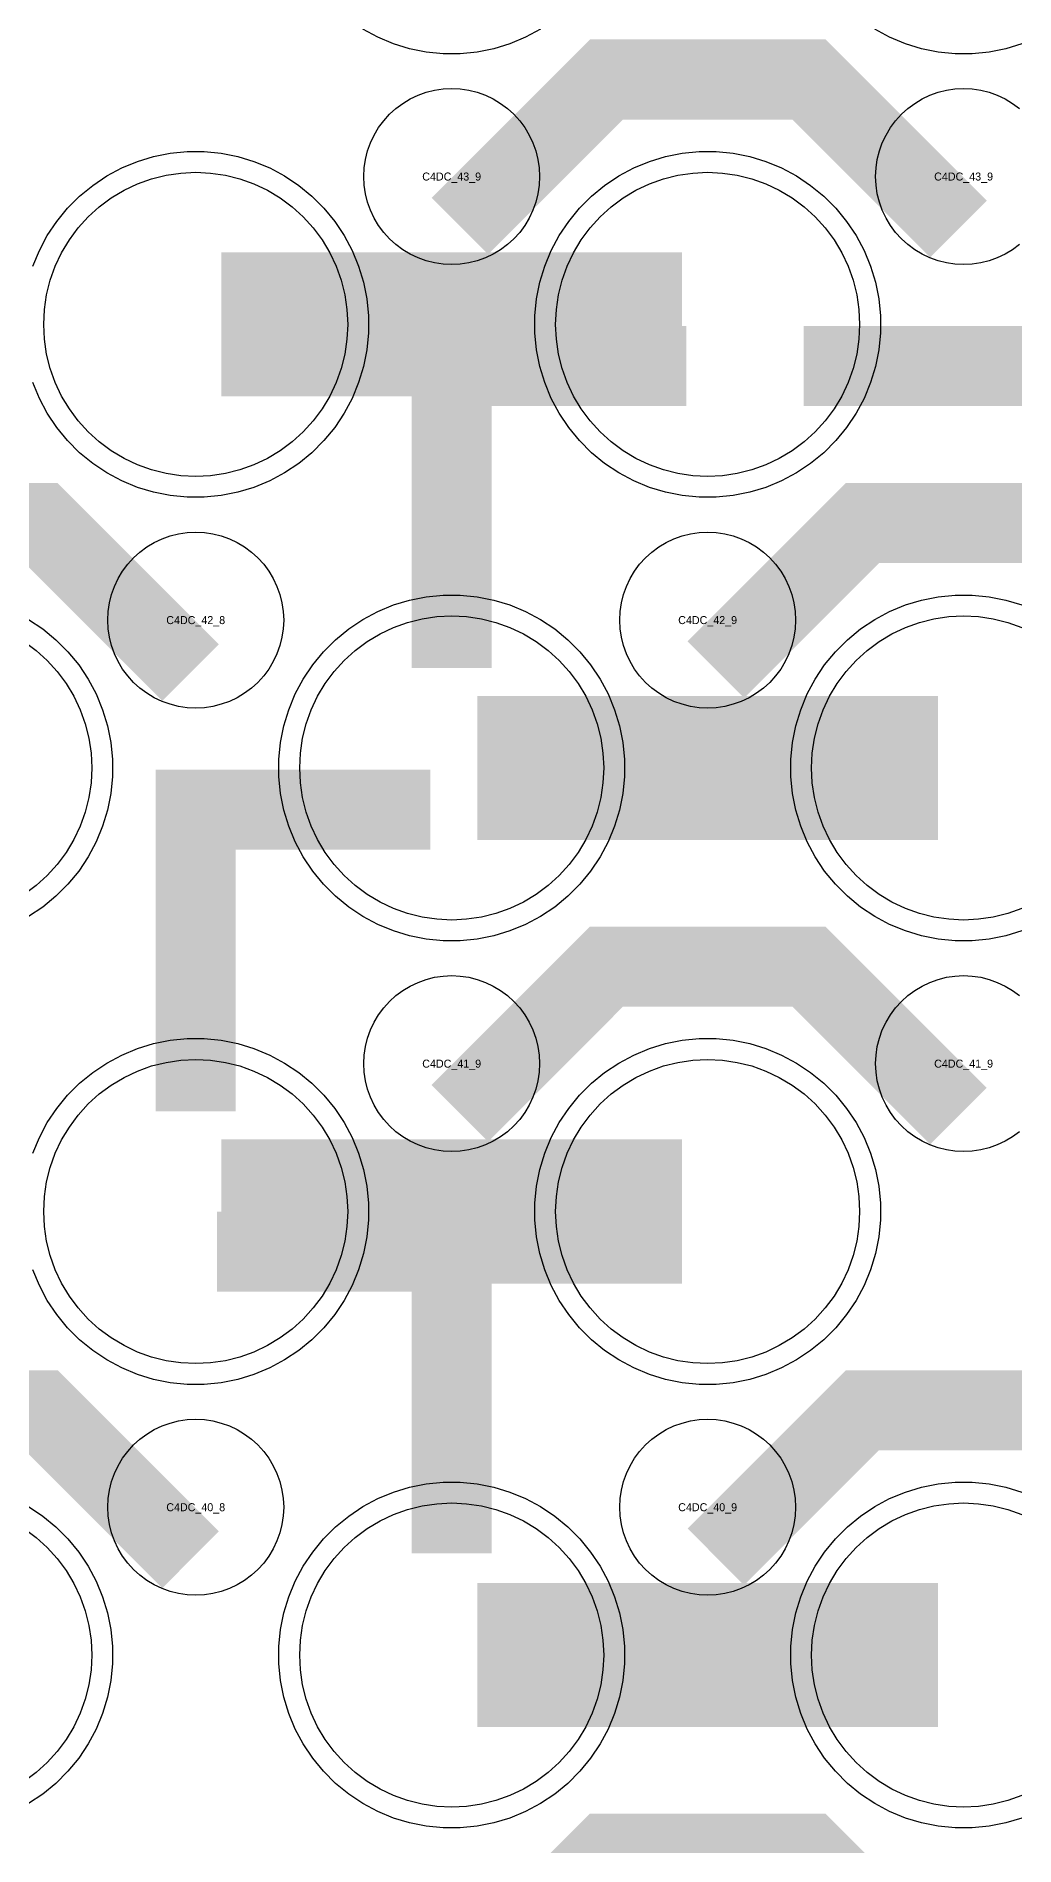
# Model space of a CAD drawing. Extents: x -11880 to 11880, y -14992 to 14992.
# Drawn here: x -9250 to -8944, y -9357 to -8791 of the extents above; entities that cross this region are included whole.
import ezdxf
from ezdxf.enums import TextEntityAlignment as Align

# ---------------------------------------------------------------- set-up
doc = ezdxf.new("R2010")
doc.units = 0
doc.header["$MEASUREMENT"] = 0
for name, color, linetype in [('GDS_775_DT_237', 138, 'CONTINUOUS'), ('RDL1_FS', 34, 'CONTINUOUS'), ('RDL_BS', 160, 'CONTINUOUS')]:
    doc.layers.add(name, color=color, linetype=linetype)

msp = doc.modelspace()

# ---------------------------------------------------------------- linework, layer by layer
at = {"layer": 'RDL1_FS', "color": 240, "true_color": 0xed1f24}
for points in [[(-9200, -8928.819), (-9204.657, -8928.59), (-9209.268, -8927.906), (-9213.791, -8926.774), (-9218.181, -8925.202), (-9222.395, -8923.21), (-9226.395, -8920.812), (-9230.14, -8918.034), (-9233.594, -8914.904), (-9236.724, -8911.45), (-9239.502, -8907.705), (-9241.9, -8903.705), (-9243.892, -8899.491), (-9245.464, -8895.101), (-9246.596, -8890.578), (-9247.28, -8885.967), (-9247.509, -8881.31), (-9247.28, -8876.653), (-9246.596, -8872.042), (-9245.464, -8867.519), (-9243.892, -8863.129), (-9241.9, -8858.915), (-9239.502, -8854.915), (-9236.724, -8851.17), (-9233.594, -8847.716), (-9230.14, -8844.586), (-9226.395, -8841.808), (-9222.395, -8839.41), (-9218.181, -8837.418), (-9213.791, -8835.846), (-9209.268, -8834.714), (-9204.657, -8834.03), (-9200, -8833.801), (-9195.343, -8834.03), (-9190.732, -8834.714), (-9186.209, -8835.846), (-9181.819, -8837.418), (-9177.605, -8839.41), (-9173.605, -8841.808), (-9169.86, -8844.586), (-9166.406, -8847.716), (-9163.276, -8851.17), (-9160.498, -8854.915), (-9158.1, -8858.915), (-9156.108, -8863.129), (-9154.536, -8867.519), (-9153.404, -8872.042), (-9152.72, -8876.653), (-9152.491, -8881.31), (-9152.72, -8885.967), (-9153.404, -8890.578), (-9154.536, -8895.101), (-9156.108, -8899.491), (-9158.1, -8903.705), (-9160.498, -8907.705), (-9163.276, -8911.45), (-9166.406, -8914.904), (-9169.86, -8918.034), (-9173.605, -8920.812), (-9177.605, -8923.21), (-9181.819, -8925.202), (-9186.209, -8926.774), (-9190.732, -8927.906), (-9195.343, -8928.59)], [(-9040, -8928.819), (-9044.657, -8928.59), (-9049.268, -8927.906), (-9053.791, -8926.774), (-9058.181, -8925.202), (-9062.395, -8923.21), (-9066.395, -8920.812), (-9070.14, -8918.034), (-9073.594, -8914.904), (-9076.724, -8911.45), (-9079.502, -8907.705), (-9081.9, -8903.705), (-9083.892, -8899.491), (-9085.464, -8895.101), (-9086.596, -8890.578), (-9087.28, -8885.967), (-9087.509, -8881.31), (-9087.28, -8876.653), (-9086.596, -8872.042), (-9085.464, -8867.519), (-9083.892, -8863.129), (-9081.9, -8858.915), (-9079.502, -8854.915), (-9076.724, -8851.17), (-9073.594, -8847.716), (-9070.14, -8844.586), (-9066.395, -8841.808), (-9062.395, -8839.41), (-9058.181, -8837.418), (-9053.791, -8835.846), (-9049.268, -8834.714), (-9044.657, -8834.03), (-9040, -8833.801), (-9035.343, -8834.03), (-9030.732, -8834.714), (-9026.209, -8835.846), (-9021.819, -8837.418), (-9017.605, -8839.41), (-9013.605, -8841.808), (-9009.86, -8844.586), (-9006.406, -8847.716), (-9003.276, -8851.17), (-9000.498, -8854.915), (-8998.1, -8858.915), (-8996.108, -8863.129), (-8994.536, -8867.519), (-8993.404, -8872.042), (-8992.72, -8876.653), (-8992.491, -8881.31), (-8992.72, -8885.967), (-8993.404, -8890.578), (-8994.536, -8895.101), (-8996.108, -8899.491), (-8998.1, -8903.705), (-9000.498, -8907.705), (-9003.276, -8911.45), (-9006.406, -8914.904), (-9009.86, -8918.034), (-9013.605, -8920.812), (-9017.605, -8923.21), (-9021.819, -8925.202), (-9026.209, -8926.774), (-9030.732, -8927.906), (-9035.343, -8928.59)], [(-9120, -9067.384), (-9124.657, -9067.155), (-9129.268, -9066.471), (-9133.791, -9065.339), (-9138.181, -9063.767), (-9142.395, -9061.775), (-9146.395, -9059.377), (-9150.14, -9056.599), (-9153.594, -9053.469), (-9156.724, -9050.015), (-9159.502, -9046.27), (-9161.9, -9042.27), (-9163.892, -9038.056), (-9165.464, -9033.666), (-9166.596, -9029.143), (-9167.28, -9024.532), (-9167.509, -9019.875), (-9167.28, -9015.218), (-9166.596, -9010.607), (-9165.464, -9006.084), (-9163.892, -9001.694), (-9161.9, -8997.48), (-9159.502, -8993.48), (-9156.724, -8989.735), (-9153.594, -8986.281), (-9150.14, -8983.151), (-9146.395, -8980.373), (-9142.395, -8977.975), (-9138.181, -8975.983), (-9133.791, -8974.411), (-9129.268, -8973.279), (-9124.657, -8972.595), (-9120, -8972.366), (-9115.343, -8972.595), (-9110.732, -8973.279), (-9106.209, -8974.411), (-9101.819, -8975.983), (-9097.605, -8977.975), (-9093.605, -8980.373), (-9089.86, -8983.151), (-9086.406, -8986.281), (-9083.276, -8989.735), (-9080.498, -8993.48), (-9078.1, -8997.48), (-9076.108, -9001.694), (-9074.536, -9006.084), (-9073.404, -9010.607), (-9072.72, -9015.218), (-9072.491, -9019.875), (-9072.72, -9024.532), (-9073.404, -9029.143), (-9074.536, -9033.666), (-9076.108, -9038.056), (-9078.1, -9042.27), (-9080.498, -9046.27), (-9083.276, -9050.015), (-9086.406, -9053.469), (-9089.86, -9056.599), (-9093.605, -9059.377), (-9097.605, -9061.775), (-9101.819, -9063.767), (-9106.209, -9065.339), (-9110.732, -9066.471), (-9115.343, -9067.155)], [(-9200, -9205.944), (-9204.657, -9205.715), (-9209.268, -9205.031), (-9213.791, -9203.899), (-9218.181, -9202.327), (-9222.395, -9200.335), (-9226.395, -9197.937), (-9230.14, -9195.159), (-9233.594, -9192.029), (-9236.724, -9188.575), (-9239.502, -9184.83), (-9241.9, -9180.83), (-9243.892, -9176.616), (-9245.464, -9172.226), (-9246.596, -9167.703), (-9247.28, -9163.092), (-9247.509, -9158.435), (-9247.28, -9153.778), (-9246.596, -9149.167), (-9245.464, -9144.644), (-9243.892, -9140.254), (-9241.9, -9136.04), (-9239.502, -9132.04), (-9236.724, -9128.295), (-9233.594, -9124.841), (-9230.14, -9121.711), (-9226.395, -9118.933), (-9222.395, -9116.535), (-9218.181, -9114.543), (-9213.791, -9112.971), (-9209.268, -9111.839), (-9204.657, -9111.155), (-9200, -9110.926), (-9195.343, -9111.155), (-9190.732, -9111.839), (-9186.209, -9112.971), (-9181.819, -9114.543), (-9177.605, -9116.535), (-9173.605, -9118.933), (-9169.86, -9121.711), (-9166.406, -9124.841), (-9163.276, -9128.295), (-9160.498, -9132.04), (-9158.1, -9136.04), (-9156.108, -9140.254), (-9154.536, -9144.644), (-9153.404, -9149.167), (-9152.72, -9153.778), (-9152.491, -9158.435), (-9152.72, -9163.092), (-9153.404, -9167.703), (-9154.536, -9172.226), (-9156.108, -9176.616), (-9158.1, -9180.83), (-9160.498, -9184.83), (-9163.276, -9188.575), (-9166.406, -9192.029), (-9169.86, -9195.159), (-9173.605, -9197.937), (-9177.605, -9200.335), (-9181.819, -9202.327), (-9186.209, -9203.899), (-9190.732, -9205.031), (-9195.343, -9205.715)], [(-9040, -9205.944), (-9044.657, -9205.715), (-9049.268, -9205.031), (-9053.791, -9203.899), (-9058.181, -9202.327), (-9062.395, -9200.335), (-9066.395, -9197.937), (-9070.14, -9195.159), (-9073.594, -9192.029), (-9076.724, -9188.575), (-9079.502, -9184.83), (-9081.9, -9180.83), (-9083.892, -9176.616), (-9085.464, -9172.226), (-9086.596, -9167.703), (-9087.28, -9163.092), (-9087.509, -9158.435), (-9087.28, -9153.778), (-9086.596, -9149.167), (-9085.464, -9144.644), (-9083.892, -9140.254), (-9081.9, -9136.04), (-9079.502, -9132.04), (-9076.724, -9128.295), (-9073.594, -9124.841), (-9070.14, -9121.711), (-9066.395, -9118.933), (-9062.395, -9116.535), (-9058.181, -9114.543), (-9053.791, -9112.971), (-9049.268, -9111.839), (-9044.657, -9111.155), (-9040, -9110.926), (-9035.343, -9111.155), (-9030.732, -9111.839), (-9026.209, -9112.971), (-9021.819, -9114.543), (-9017.605, -9116.535), (-9013.605, -9118.933), (-9009.86, -9121.711), (-9006.406, -9124.841), (-9003.276, -9128.295), (-9000.498, -9132.04), (-8998.1, -9136.04), (-8996.108, -9140.254), (-8994.536, -9144.644), (-8993.404, -9149.167), (-8992.72, -9153.778), (-8992.491, -9158.435), (-8992.72, -9163.092), (-8993.404, -9167.703), (-8994.536, -9172.226), (-8996.108, -9176.616), (-8998.1, -9180.83), (-9000.498, -9184.83), (-9003.276, -9188.575), (-9006.406, -9192.029), (-9009.86, -9195.159), (-9013.605, -9197.937), (-9017.605, -9200.335), (-9021.819, -9202.327), (-9026.209, -9203.899), (-9030.732, -9205.031), (-9035.343, -9205.715)], [(-9120, -9344.509), (-9124.657, -9344.28), (-9129.268, -9343.596), (-9133.791, -9342.464), (-9138.181, -9340.892), (-9142.395, -9338.9), (-9146.395, -9336.502), (-9150.14, -9333.724), (-9153.594, -9330.594), (-9156.724, -9327.14), (-9159.502, -9323.395), (-9161.9, -9319.395), (-9163.892, -9315.181), (-9165.464, -9310.791), (-9166.596, -9306.268), (-9167.28, -9301.657), (-9167.509, -9297), (-9167.28, -9292.343), (-9166.596, -9287.732), (-9165.464, -9283.209), (-9163.892, -9278.819), (-9161.9, -9274.605), (-9159.502, -9270.605), (-9156.724, -9266.86), (-9153.594, -9263.406), (-9150.14, -9260.276), (-9146.395, -9257.498), (-9142.395, -9255.1), (-9138.181, -9253.108), (-9133.791, -9251.536), (-9129.268, -9250.404), (-9124.657, -9249.72), (-9120, -9249.491), (-9115.343, -9249.72), (-9110.732, -9250.404), (-9106.209, -9251.536), (-9101.819, -9253.108), (-9097.605, -9255.1), (-9093.605, -9257.498), (-9089.86, -9260.276), (-9086.406, -9263.406), (-9083.276, -9266.86), (-9080.498, -9270.605), (-9078.1, -9274.605), (-9076.108, -9278.819), (-9074.536, -9283.209), (-9073.404, -9287.732), (-9072.72, -9292.343), (-9072.491, -9297), (-9072.72, -9301.657), (-9073.404, -9306.268), (-9074.536, -9310.791), (-9076.108, -9315.181), (-9078.1, -9319.395), (-9080.498, -9323.395), (-9083.276, -9327.14), (-9086.406, -9330.594), (-9089.86, -9333.724), (-9093.605, -9336.502), (-9097.605, -9338.9), (-9101.819, -9340.892), (-9106.209, -9342.464), (-9110.732, -9343.596), (-9115.343, -9344.28)]]:
    msp.add_lwpolyline(points, close=True, dxfattribs=at)
for points in [[(-9191.998, -8881.31, 45, 45, 0), (-9119.998, -8881.31, 45, 45, 0)], [(-9119.998, -8881.31, 45, 45, 0), (-9047.998, -8881.31, 45, 45, 0)], [(-9111.998, -9019.875, 45, 45, 0), (-9039.998, -9019.875, 45, 45, 0)], [(-9039.998, -9019.875, 45, 45, 0), (-8967.998, -9019.875, 45, 45, 0)], [(-9191.998, -9158.435, 45, 45, 0), (-9119.998, -9158.435, 45, 45, 0)], [(-9119.998, -9158.435, 45, 45, 0), (-9047.998, -9158.435, 45, 45, 0)], [(-9111.998, -9297, 45, 45, 0), (-9039.998, -9297, 45, 45, 0)], [(-9039.998, -9297, 45, 45, 0), (-8967.998, -9297, 45, 45, 0)]]:
    msp.add_lwpolyline(points, format="xyseb", dxfattribs=at)
for points in [[(-8941.819, -9063.767), (-8946.209, -9065.339), (-8950.732, -9066.471), (-8955.343, -9067.155), (-8960, -9067.384), (-8964.657, -9067.155), (-8969.268, -9066.471), (-8973.791, -9065.339), (-8978.181, -9063.767), (-8982.395, -9061.775), (-8986.395, -9059.377), (-8990.14, -9056.599), (-8993.594, -9053.469), (-8996.724, -9050.015), (-8999.502, -9046.27), (-9001.9, -9042.27), (-9003.892, -9038.056), (-9005.464, -9033.666), (-9006.596, -9029.143), (-9007.28, -9024.532), (-9007.509, -9019.875), (-9007.28, -9015.218), (-9006.596, -9010.607), (-9005.464, -9006.084), (-9003.892, -9001.694), (-9001.9, -8997.48), (-8999.502, -8993.48), (-8996.724, -8989.735), (-8993.594, -8986.281), (-8990.14, -8983.151), (-8986.395, -8980.373), (-8982.395, -8977.975), (-8978.181, -8975.983), (-8973.791, -8974.411), (-8969.268, -8973.279), (-8964.657, -8972.595), (-8960, -8972.366), (-8955.343, -8972.595), (-8950.732, -8973.279), (-8946.209, -8974.411), (-8941.819, -8975.983)], [(-8941.819, -9340.892), (-8946.209, -9342.464), (-8950.732, -9343.596), (-8955.343, -9344.28), (-8960, -9344.509), (-8964.657, -9344.28), (-8969.268, -9343.596), (-8973.791, -9342.464), (-8978.181, -9340.892), (-8982.395, -9338.9), (-8986.395, -9336.502), (-8990.14, -9333.724), (-8993.594, -9330.594), (-8996.724, -9327.14), (-8999.502, -9323.395), (-9001.9, -9319.395), (-9003.892, -9315.181), (-9005.464, -9310.791), (-9006.596, -9306.268), (-9007.28, -9301.657), (-9007.509, -9297), (-9007.28, -9292.343), (-9006.596, -9287.732), (-9005.464, -9283.209), (-9003.892, -9278.819), (-9001.9, -9274.605), (-8999.502, -9270.605), (-8996.724, -9266.86), (-8993.594, -9263.406), (-8990.14, -9260.276), (-8986.395, -9257.498), (-8982.395, -9255.1), (-8978.181, -9253.108), (-8973.791, -9251.536), (-8969.268, -9250.404), (-8964.657, -9249.72), (-8960, -9249.491), (-8955.343, -9249.72), (-8950.732, -9250.404), (-8946.209, -9251.536), (-8941.819, -9253.108)]]:
    msp.add_lwpolyline(points, dxfattribs=at)
at = {"layer": 'RDL1_FS'}
for points in [[(-9253.605, -8980.373), (-9249.86, -8983.151), (-9246.406, -8986.281), (-9243.276, -8989.735), (-9240.498, -8993.48), (-9238.1, -8997.48), (-9236.108, -9001.694), (-9234.536, -9006.084), (-9233.404, -9010.607), (-9232.72, -9015.218), (-9232.491, -9019.875), (-9232.72, -9024.532), (-9233.404, -9029.143), (-9234.536, -9033.666), (-9236.108, -9038.056), (-9238.1, -9042.27), (-9240.498, -9046.27), (-9243.276, -9050.015), (-9246.406, -9053.469), (-9249.86, -9056.599), (-9253.605, -9059.377)], [(-9253.605, -9257.498), (-9249.86, -9260.276), (-9246.406, -9263.406), (-9243.276, -9266.86), (-9240.498, -9270.605), (-9238.1, -9274.605), (-9236.108, -9278.819), (-9234.536, -9283.209), (-9233.404, -9287.732), (-9232.72, -9292.343), (-9232.491, -9297), (-9232.72, -9301.657), (-9233.404, -9306.268), (-9234.536, -9310.791), (-9236.108, -9315.181), (-9238.1, -9319.395), (-9240.498, -9323.395), (-9243.276, -9327.14), (-9246.406, -9330.594), (-9249.86, -9333.724), (-9253.605, -9336.502)]]:
    msp.add_lwpolyline(points, dxfattribs=at)
at = {"layer": 'RDL_BS', "color": 240, "true_color": 0xed1f24}
for points in [[(-9092.223, -8789.128), (-9096.885, -8791.62), (-9101.795, -8793.651), (-9106.835, -8795.182), (-9112.062, -8796.228), (-9117.356, -8796.745), (-9122.644, -8796.745), (-9127.938, -8796.228), (-9133.165, -8795.182), (-9138.205, -8793.651), (-9143.115, -8791.62), (-9147.777, -8789.128)], [(-8941.795, -8793.651), (-8946.835, -8795.182), (-8952.062, -8796.228), (-8957.356, -8796.745), (-8962.644, -8796.745), (-8967.938, -8796.228), (-8973.165, -8795.182), (-8978.205, -8793.651), (-8983.115, -8791.62), (-8987.777, -8789.128)], [(-9250.906, -8863.105), (-9248.875, -8858.195), (-9246.383, -8853.533), (-9243.436, -8849.119), (-9240.074, -8845.018), (-9236.292, -8841.236), (-9232.191, -8837.874), (-9227.777, -8834.927), (-9223.115, -8832.435), (-9218.205, -8830.404), (-9213.165, -8828.873), (-9207.938, -8827.827), (-9202.644, -8827.31), (-9197.356, -8827.31), (-9192.062, -8827.827), (-9186.835, -8828.873), (-9181.795, -8830.404), (-9176.885, -8832.435), (-9172.223, -8834.927), (-9167.809, -8837.874), (-9163.708, -8841.236), (-9159.926, -8845.018), (-9156.564, -8849.119), (-9153.617, -8853.533), (-9151.125, -8858.195), (-9149.094, -8863.105), (-9147.563, -8868.145), (-9146.517, -8873.372), (-9146, -8878.666), (-9146, -8883.954), (-9146.517, -8889.248), (-9147.563, -8894.475), (-9149.094, -8899.515), (-9151.125, -8904.425), (-9153.617, -8909.087), (-9156.564, -8913.501), (-9159.926, -8917.602), (-9163.708, -8921.384), (-9167.809, -8924.746), (-9172.223, -8927.693), (-9176.885, -8930.185), (-9181.795, -8932.216), (-9186.835, -8933.747), (-9192.062, -8934.793), (-9197.356, -8935.31), (-9202.644, -8935.31), (-9207.938, -8934.793), (-9213.165, -8933.747), (-9218.205, -8932.216), (-9223.115, -8930.185), (-9227.777, -8927.693), (-9232.191, -8924.746), (-9236.292, -8921.384), (-9240.074, -8917.602), (-9243.436, -8913.501), (-9246.383, -8909.087), (-9248.875, -8904.425), (-9250.906, -8899.515)], [(-8941.795, -9070.781), (-8946.835, -9072.312), (-8952.062, -9073.358), (-8957.356, -9073.875), (-8962.644, -9073.875), (-8967.938, -9073.358), (-8973.165, -9072.312), (-8978.205, -9070.781), (-8983.115, -9068.75), (-8987.777, -9066.258), (-8992.191, -9063.311), (-8996.292, -9059.949), (-9000.074, -9056.167), (-9003.436, -9052.066), (-9006.383, -9047.652), (-9008.875, -9042.99), (-9010.906, -9038.08), (-9012.437, -9033.04), (-9013.483, -9027.813), (-9014, -9022.519), (-9014, -9017.231), (-9013.483, -9011.937), (-9012.437, -9006.71), (-9010.906, -9001.67), (-9008.875, -8996.76), (-9006.383, -8992.098), (-9003.436, -8987.684), (-9000.074, -8983.583), (-8996.292, -8979.801), (-8992.191, -8976.439), (-8987.777, -8973.492), (-8983.115, -8971), (-8978.205, -8968.969), (-8973.165, -8967.438), (-8967.938, -8966.392), (-8962.644, -8965.875), (-8957.356, -8965.875), (-8952.062, -8966.392), (-8946.835, -8967.438), (-8941.795, -8968.969)], [(-9250.906, -9140.23), (-9248.875, -9135.32), (-9246.383, -9130.658), (-9243.436, -9126.244), (-9240.074, -9122.143), (-9236.292, -9118.361), (-9232.191, -9114.999), (-9227.777, -9112.052), (-9223.115, -9109.56), (-9218.205, -9107.529), (-9213.165, -9105.998), (-9207.938, -9104.952), (-9202.644, -9104.435), (-9197.356, -9104.435), (-9192.062, -9104.952), (-9186.835, -9105.998), (-9181.795, -9107.529), (-9176.885, -9109.56), (-9172.223, -9112.052), (-9167.809, -9114.999), (-9163.708, -9118.361), (-9159.926, -9122.143), (-9156.564, -9126.244), (-9153.617, -9130.658), (-9151.125, -9135.32), (-9149.094, -9140.23), (-9147.563, -9145.27), (-9146.517, -9150.497), (-9146, -9155.791), (-9146, -9161.079), (-9146.517, -9166.373), (-9147.563, -9171.6), (-9149.094, -9176.64), (-9151.125, -9181.55), (-9153.617, -9186.212), (-9156.564, -9190.626), (-9159.926, -9194.727), (-9163.708, -9198.509), (-9167.809, -9201.871), (-9172.223, -9204.818), (-9176.885, -9207.31), (-9181.795, -9209.341), (-9186.835, -9210.872), (-9192.062, -9211.918), (-9197.356, -9212.435), (-9202.644, -9212.435), (-9207.938, -9211.918), (-9213.165, -9210.872), (-9218.205, -9209.341), (-9223.115, -9207.31), (-9227.777, -9204.818), (-9232.191, -9201.871), (-9236.292, -9198.509), (-9240.074, -9194.727), (-9243.436, -9190.626), (-9246.383, -9186.212), (-9248.875, -9181.55), (-9250.906, -9176.64)], [(-8941.795, -9347.906), (-8946.835, -9349.437), (-8952.062, -9350.483), (-8957.356, -9351), (-8962.644, -9351), (-8967.938, -9350.483), (-8973.165, -9349.437), (-8978.205, -9347.906), (-8983.115, -9345.875), (-8987.777, -9343.383), (-8992.191, -9340.436), (-8996.292, -9337.074), (-9000.074, -9333.292), (-9003.436, -9329.191), (-9006.383, -9324.777), (-9008.875, -9320.115), (-9010.906, -9315.205), (-9012.437, -9310.165), (-9013.483, -9304.938), (-9014, -9299.644), (-9014, -9294.356), (-9013.483, -9289.062), (-9012.437, -9283.835), (-9010.906, -9278.795), (-9008.875, -9273.885), (-9006.383, -9269.223), (-9003.436, -9264.809), (-9000.074, -9260.708), (-8996.292, -9256.926), (-8992.191, -9253.564), (-8987.777, -9250.617), (-8983.115, -9248.125), (-8978.205, -9246.094), (-8973.165, -9244.563), (-8967.938, -9243.517), (-8962.644, -9243), (-8957.356, -9243), (-8952.062, -9243.517), (-8946.835, -9244.563), (-8941.795, -9246.094)]]:
    msp.add_lwpolyline(points, dxfattribs=at)
at = {"layer": 'RDL_BS'}
for points in [[(-9117.438, -8850.624, 25, 25, 0), (-9071.623, -8804.809, 25, 25, 0), (-9038.07, -8804.809, 25, 25, 0)], [(-8961.599, -8851.523, 25, 25, 0), (-9008.313, -8804.809, 25, 25, 0), (-9038.071, -8804.809, 25, 25, 0)], [(-9120, -8912.292, 25, 25, 0), (-9120, -8957.912, 25, 25, 0)], [(-9201.599, -8990.088, 25, 25, 0), (-9248.313, -8943.374, 25, 25, 0), (-9278.071, -8943.374, 25, 25, 0)], [(-9037.438, -8989.189, 25, 25, 0), (-8991.623, -8943.374, 25, 25, 0), (-8958.07, -8943.374, 25, 25, 0)], [(-8881.599, -8990.088, 25, 25, 0), (-8928.313, -8943.374, 25, 25, 0), (-8958.071, -8943.374, 25, 25, 0)], [(-9117.438, -9127.749, 25, 25, 0), (-9071.623, -9081.934, 25, 25, 0), (-9038.07, -9081.934, 25, 25, 0)], [(-8961.599, -9128.648, 25, 25, 0), (-9008.313, -9081.934, 25, 25, 0), (-9038.071, -9081.934, 25, 25, 0)], [(-9201.599, -9267.213, 25, 25, 0), (-9248.313, -9220.499, 25, 25, 0), (-9278.071, -9220.499, 25, 25, 0)], [(-9037.438, -9266.314, 25, 25, 0), (-8991.623, -9220.499, 25, 25, 0), (-8958.07, -9220.499, 25, 25, 0)], [(-8881.599, -9267.213, 25, 25, 0), (-8928.313, -9220.499, 25, 25, 0), (-8958.071, -9220.499, 25, 25, 0)], [(-9117.438, -9404.879, 25, 25, 0), (-9071.623, -9359.064, 25, 25, 0), (-9038.07, -9359.064, 25, 25, 0)], [(-8961.599, -9405.778, 25, 25, 0), (-9008.313, -9359.064, 25, 25, 0), (-9038.071, -9359.064, 25, 25, 0)]]:
    msp.add_lwpolyline(points, format="xyseb", dxfattribs=at)
for points in [[(-9120, -8862.616), (-9122.693, -8862.484), (-9125.365, -8862.088), (-9127.984, -8861.431), (-9130.519, -8860.524), (-9132.956, -8859.372), (-9135.28, -8857.979), (-9137.443, -8856.376), (-9139.442, -8854.564), (-9141.254, -8852.565), (-9142.857, -8850.402), (-9144.25, -8848.078), (-9145.402, -8845.641), (-9146.309, -8843.106), (-9146.966, -8840.487), (-9147.362, -8837.815), (-9147.494, -8835.122), (-9147.362, -8832.429), (-9146.966, -8829.757), (-9146.309, -8827.138), (-9145.402, -8824.603), (-9144.25, -8822.166), (-9142.857, -8819.842), (-9141.254, -8817.679), (-9139.442, -8815.68), (-9137.443, -8813.868), (-9135.28, -8812.265), (-9132.956, -8810.872), (-9130.519, -8809.72), (-9127.984, -8808.813), (-9125.365, -8808.156), (-9122.693, -8807.76), (-9120, -8807.628), (-9117.307, -8807.76), (-9114.635, -8808.156), (-9112.016, -8808.813), (-9109.481, -8809.72), (-9107.044, -8810.872), (-9104.72, -8812.265), (-9102.557, -8813.868), (-9100.558, -8815.68), (-9098.746, -8817.679), (-9097.143, -8819.842), (-9095.75, -8822.166), (-9094.598, -8824.603), (-9093.691, -8827.138), (-9093.034, -8829.757), (-9092.638, -8832.429), (-9092.506, -8835.122), (-9092.638, -8837.815), (-9093.034, -8840.487), (-9093.691, -8843.106), (-9094.598, -8845.641), (-9095.75, -8848.078), (-9097.143, -8850.402), (-9098.746, -8852.565), (-9100.558, -8854.564), (-9102.557, -8856.376), (-9104.72, -8857.979), (-9107.044, -8859.372), (-9109.481, -8860.524), (-9112.016, -8861.431), (-9114.635, -8862.088), (-9117.307, -8862.484)], [(-9200, -9001.181), (-9202.693, -9001.049), (-9205.365, -9000.653), (-9207.984, -8999.996), (-9210.519, -8999.089), (-9212.956, -8997.937), (-9215.28, -8996.544), (-9217.443, -8994.941), (-9219.442, -8993.129), (-9221.254, -8991.13), (-9222.857, -8988.967), (-9224.25, -8986.643), (-9225.402, -8984.206), (-9226.309, -8981.671), (-9226.966, -8979.052), (-9227.362, -8976.38), (-9227.494, -8973.687), (-9227.362, -8970.994), (-9226.966, -8968.322), (-9226.309, -8965.703), (-9225.402, -8963.168), (-9224.25, -8960.731), (-9222.857, -8958.407), (-9221.254, -8956.244), (-9219.442, -8954.245), (-9217.443, -8952.433), (-9215.28, -8950.83), (-9212.956, -8949.437), (-9210.519, -8948.285), (-9207.984, -8947.378), (-9205.365, -8946.721), (-9202.693, -8946.325), (-9200, -8946.193), (-9197.307, -8946.325), (-9194.635, -8946.721), (-9192.016, -8947.378), (-9189.481, -8948.285), (-9187.044, -8949.437), (-9184.72, -8950.83), (-9182.557, -8952.433), (-9180.558, -8954.245), (-9178.746, -8956.244), (-9177.143, -8958.407), (-9175.75, -8960.731), (-9174.598, -8963.168), (-9173.691, -8965.703), (-9173.034, -8968.322), (-9172.638, -8970.994), (-9172.506, -8973.687), (-9172.638, -8976.38), (-9173.034, -8979.052), (-9173.691, -8981.671), (-9174.598, -8984.206), (-9175.75, -8986.643), (-9177.143, -8988.967), (-9178.746, -8991.13), (-9180.558, -8993.129), (-9182.557, -8994.941), (-9184.72, -8996.544), (-9187.044, -8997.937), (-9189.481, -8999.089), (-9192.016, -8999.996), (-9194.635, -9000.653), (-9197.307, -9001.049)], [(-9040, -9001.181), (-9042.693, -9001.049), (-9045.365, -9000.653), (-9047.984, -8999.996), (-9050.519, -8999.089), (-9052.956, -8997.937), (-9055.28, -8996.544), (-9057.443, -8994.941), (-9059.442, -8993.129), (-9061.254, -8991.13), (-9062.857, -8988.967), (-9064.25, -8986.643), (-9065.402, -8984.206), (-9066.309, -8981.671), (-9066.966, -8979.052), (-9067.362, -8976.38), (-9067.494, -8973.687), (-9067.362, -8970.994), (-9066.966, -8968.322), (-9066.309, -8965.703), (-9065.402, -8963.168), (-9064.25, -8960.731), (-9062.857, -8958.407), (-9061.254, -8956.244), (-9059.442, -8954.245), (-9057.443, -8952.433), (-9055.28, -8950.83), (-9052.956, -8949.437), (-9050.519, -8948.285), (-9047.984, -8947.378), (-9045.365, -8946.721), (-9042.693, -8946.325), (-9040, -8946.193), (-9037.307, -8946.325), (-9034.635, -8946.721), (-9032.016, -8947.378), (-9029.481, -8948.285), (-9027.044, -8949.437), (-9024.72, -8950.83), (-9022.557, -8952.433), (-9020.558, -8954.245), (-9018.746, -8956.244), (-9017.143, -8958.407), (-9015.75, -8960.731), (-9014.598, -8963.168), (-9013.691, -8965.703), (-9013.034, -8968.322), (-9012.638, -8970.994), (-9012.506, -8973.687), (-9012.638, -8976.38), (-9013.034, -8979.052), (-9013.691, -8981.671), (-9014.598, -8984.206), (-9015.75, -8986.643), (-9017.143, -8988.967), (-9018.746, -8991.13), (-9020.558, -8993.129), (-9022.557, -8994.941), (-9024.72, -8996.544), (-9027.044, -8997.937), (-9029.481, -8999.089), (-9032.016, -8999.996), (-9034.635, -9000.653), (-9037.307, -9001.049)], [(-9120, -9139.741), (-9122.693, -9139.609), (-9125.365, -9139.213), (-9127.984, -9138.556), (-9130.519, -9137.649), (-9132.956, -9136.497), (-9135.28, -9135.104), (-9137.443, -9133.501), (-9139.442, -9131.689), (-9141.254, -9129.69), (-9142.857, -9127.527), (-9144.25, -9125.203), (-9145.402, -9122.766), (-9146.309, -9120.231), (-9146.966, -9117.612), (-9147.362, -9114.94), (-9147.494, -9112.247), (-9147.362, -9109.554), (-9146.966, -9106.882), (-9146.309, -9104.263), (-9145.402, -9101.728), (-9144.25, -9099.291), (-9142.857, -9096.967), (-9141.254, -9094.804), (-9139.442, -9092.805), (-9137.443, -9090.993), (-9135.28, -9089.39), (-9132.956, -9087.997), (-9130.519, -9086.845), (-9127.984, -9085.938), (-9125.365, -9085.281), (-9122.693, -9084.885), (-9120, -9084.753), (-9117.307, -9084.885), (-9114.635, -9085.281), (-9112.016, -9085.938), (-9109.481, -9086.845), (-9107.044, -9087.997), (-9104.72, -9089.39), (-9102.557, -9090.993), (-9100.558, -9092.805), (-9098.746, -9094.804), (-9097.143, -9096.967), (-9095.75, -9099.291), (-9094.598, -9101.728), (-9093.691, -9104.263), (-9093.034, -9106.882), (-9092.638, -9109.554), (-9092.506, -9112.247), (-9092.638, -9114.94), (-9093.034, -9117.612), (-9093.691, -9120.231), (-9094.598, -9122.766), (-9095.75, -9125.203), (-9097.143, -9127.527), (-9098.746, -9129.69), (-9100.558, -9131.689), (-9102.557, -9133.501), (-9104.72, -9135.104), (-9107.044, -9136.497), (-9109.481, -9137.649), (-9112.016, -9138.556), (-9114.635, -9139.213), (-9117.307, -9139.609)], [(-9200, -9278.306), (-9202.693, -9278.174), (-9205.365, -9277.778), (-9207.984, -9277.121), (-9210.519, -9276.214), (-9212.956, -9275.062), (-9215.28, -9273.669), (-9217.443, -9272.066), (-9219.442, -9270.254), (-9221.254, -9268.255), (-9222.857, -9266.092), (-9224.25, -9263.768), (-9225.402, -9261.331), (-9226.309, -9258.796), (-9226.966, -9256.177), (-9227.362, -9253.505), (-9227.494, -9250.812), (-9227.362, -9248.119), (-9226.966, -9245.447), (-9226.309, -9242.828), (-9225.402, -9240.293), (-9224.25, -9237.856), (-9222.857, -9235.532), (-9221.254, -9233.369), (-9219.442, -9231.37), (-9217.443, -9229.558), (-9215.28, -9227.955), (-9212.956, -9226.562), (-9210.519, -9225.41), (-9207.984, -9224.503), (-9205.365, -9223.846), (-9202.693, -9223.45), (-9200, -9223.318), (-9197.307, -9223.45), (-9194.635, -9223.846), (-9192.016, -9224.503), (-9189.481, -9225.41), (-9187.044, -9226.562), (-9184.72, -9227.955), (-9182.557, -9229.558), (-9180.558, -9231.37), (-9178.746, -9233.369), (-9177.143, -9235.532), (-9175.75, -9237.856), (-9174.598, -9240.293), (-9173.691, -9242.828), (-9173.034, -9245.447), (-9172.638, -9248.119), (-9172.506, -9250.812), (-9172.638, -9253.505), (-9173.034, -9256.177), (-9173.691, -9258.796), (-9174.598, -9261.331), (-9175.75, -9263.768), (-9177.143, -9266.092), (-9178.746, -9268.255), (-9180.558, -9270.254), (-9182.557, -9272.066), (-9184.72, -9273.669), (-9187.044, -9275.062), (-9189.481, -9276.214), (-9192.016, -9277.121), (-9194.635, -9277.778), (-9197.307, -9278.174)], [(-9040, -9278.306), (-9042.693, -9278.174), (-9045.365, -9277.778), (-9047.984, -9277.121), (-9050.519, -9276.214), (-9052.956, -9275.062), (-9055.28, -9273.669), (-9057.443, -9272.066), (-9059.442, -9270.254), (-9061.254, -9268.255), (-9062.857, -9266.092), (-9064.25, -9263.768), (-9065.402, -9261.331), (-9066.309, -9258.796), (-9066.966, -9256.177), (-9067.362, -9253.505), (-9067.494, -9250.812), (-9067.362, -9248.119), (-9066.966, -9245.447), (-9066.309, -9242.828), (-9065.402, -9240.293), (-9064.25, -9237.856), (-9062.857, -9235.532), (-9061.254, -9233.369), (-9059.442, -9231.37), (-9057.443, -9229.558), (-9055.28, -9227.955), (-9052.956, -9226.562), (-9050.519, -9225.41), (-9047.984, -9224.503), (-9045.365, -9223.846), (-9042.693, -9223.45), (-9040, -9223.318), (-9037.307, -9223.45), (-9034.635, -9223.846), (-9032.016, -9224.503), (-9029.481, -9225.41), (-9027.044, -9226.562), (-9024.72, -9227.955), (-9022.557, -9229.558), (-9020.558, -9231.37), (-9018.746, -9233.369), (-9017.143, -9235.532), (-9015.75, -9237.856), (-9014.598, -9240.293), (-9013.691, -9242.828), (-9013.034, -9245.447), (-9012.638, -9248.119), (-9012.506, -9250.812), (-9012.638, -9253.505), (-9013.034, -9256.177), (-9013.691, -9258.796), (-9014.598, -9261.331), (-9015.75, -9263.768), (-9017.143, -9266.092), (-9018.746, -9268.255), (-9020.558, -9270.254), (-9022.557, -9272.066), (-9024.72, -9273.669), (-9027.044, -9275.062), (-9029.481, -9276.214), (-9032.016, -9277.121), (-9034.635, -9277.778), (-9037.307, -9278.174)]]:
    msp.add_lwpolyline(points, close=True, dxfattribs=at)
for points in [[(-8942.557, -8856.376), (-8944.72, -8857.979), (-8947.044, -8859.372), (-8949.481, -8860.524), (-8952.016, -8861.431), (-8954.635, -8862.088), (-8957.307, -8862.484), (-8960, -8862.616), (-8962.693, -8862.484), (-8965.365, -8862.088), (-8967.984, -8861.431), (-8970.519, -8860.524), (-8972.956, -8859.372), (-8975.28, -8857.979), (-8977.443, -8856.376), (-8979.442, -8854.564), (-8981.254, -8852.565), (-8982.857, -8850.402), (-8984.25, -8848.078), (-8985.402, -8845.641), (-8986.309, -8843.106), (-8986.966, -8840.487), (-8987.362, -8837.815), (-8987.494, -8835.122), (-8987.362, -8832.429), (-8986.966, -8829.757), (-8986.309, -8827.138), (-8985.402, -8824.603), (-8984.25, -8822.166), (-8982.857, -8819.842), (-8981.254, -8817.679), (-8979.442, -8815.68), (-8977.443, -8813.868), (-8975.28, -8812.265), (-8972.956, -8810.872), (-8970.519, -8809.72), (-8967.984, -8808.813), (-8965.365, -8808.156), (-8962.693, -8807.76), (-8960, -8807.628), (-8957.307, -8807.76), (-8954.635, -8808.156), (-8952.016, -8808.813), (-8949.481, -8809.72), (-8947.044, -8810.872), (-8944.72, -8812.265), (-8942.557, -8813.868)], [(-9252.223, -8973.492), (-9247.809, -8976.439), (-9243.708, -8979.801), (-9239.926, -8983.583), (-9236.564, -8987.684), (-9233.617, -8992.098), (-9231.125, -8996.76), (-9229.094, -9001.67), (-9227.563, -9006.71), (-9226.517, -9011.937), (-9226, -9017.231), (-9226, -9022.519), (-9226.517, -9027.813), (-9227.563, -9033.04), (-9229.094, -9038.08), (-9231.125, -9042.99), (-9233.617, -9047.652), (-9236.564, -9052.066), (-9239.926, -9056.167), (-9243.708, -9059.949), (-9247.809, -9063.311), (-9252.223, -9066.258)], [(-8942.557, -9133.501), (-8944.72, -9135.104), (-8947.044, -9136.497), (-8949.481, -9137.649), (-8952.016, -9138.556), (-8954.635, -9139.213), (-8957.307, -9139.609), (-8960, -9139.741), (-8962.693, -9139.609), (-8965.365, -9139.213), (-8967.984, -9138.556), (-8970.519, -9137.649), (-8972.956, -9136.497), (-8975.28, -9135.104), (-8977.443, -9133.501), (-8979.442, -9131.689), (-8981.254, -9129.69), (-8982.857, -9127.527), (-8984.25, -9125.203), (-8985.402, -9122.766), (-8986.309, -9120.231), (-8986.966, -9117.612), (-8987.362, -9114.94), (-8987.494, -9112.247), (-8987.362, -9109.554), (-8986.966, -9106.882), (-8986.309, -9104.263), (-8985.402, -9101.728), (-8984.25, -9099.291), (-8982.857, -9096.967), (-8981.254, -9094.804), (-8979.442, -9092.805), (-8977.443, -9090.993), (-8975.28, -9089.39), (-8972.956, -9087.997), (-8970.519, -9086.845), (-8967.984, -9085.938), (-8965.365, -9085.281), (-8962.693, -9084.885), (-8960, -9084.753), (-8957.307, -9084.885), (-8954.635, -9085.281), (-8952.016, -9085.938), (-8949.481, -9086.845), (-8947.044, -9087.997), (-8944.72, -9089.39), (-8942.557, -9090.993)], [(-9252.223, -9250.617), (-9247.809, -9253.564), (-9243.708, -9256.926), (-9239.926, -9260.708), (-9236.564, -9264.809), (-9233.617, -9269.223), (-9231.125, -9273.885), (-9229.094, -9278.795), (-9227.563, -9283.835), (-9226.517, -9289.062), (-9226, -9294.356), (-9226, -9299.644), (-9226.517, -9304.938), (-9227.563, -9310.165), (-9229.094, -9315.205), (-9231.125, -9320.115), (-9233.617, -9324.777), (-9236.564, -9329.191), (-9239.926, -9333.292), (-9243.708, -9337.074), (-9247.809, -9340.436), (-9252.223, -9343.383)]]:
    msp.add_lwpolyline(points, dxfattribs=at)
at = {"layer": 'RDL_BS', "color": 240, "true_color": 0xed1f24}
for points in [[(-9042.644, -8935.31), (-9047.938, -8934.793), (-9053.165, -8933.747), (-9058.205, -8932.216), (-9063.115, -8930.185), (-9067.777, -8927.693), (-9072.191, -8924.746), (-9076.292, -8921.384), (-9080.074, -8917.602), (-9083.436, -8913.501), (-9086.383, -8909.087), (-9088.875, -8904.425), (-9090.906, -8899.515), (-9092.437, -8894.475), (-9093.483, -8889.248), (-9094, -8883.954), (-9094, -8878.666), (-9093.483, -8873.372), (-9092.437, -8868.145), (-9090.906, -8863.105), (-9088.875, -8858.195), (-9086.383, -8853.533), (-9083.436, -8849.119), (-9080.074, -8845.018), (-9076.292, -8841.236), (-9072.191, -8837.874), (-9067.777, -8834.927), (-9063.115, -8832.435), (-9058.205, -8830.404), (-9053.165, -8828.873), (-9047.938, -8827.827), (-9042.644, -8827.31), (-9037.356, -8827.31), (-9032.062, -8827.827), (-9026.835, -8828.873), (-9021.795, -8830.404), (-9016.885, -8832.435), (-9012.223, -8834.927), (-9007.809, -8837.874), (-9003.708, -8841.236), (-8999.926, -8845.018), (-8996.564, -8849.119), (-8993.617, -8853.533), (-8991.125, -8858.195), (-8989.094, -8863.105), (-8987.563, -8868.145), (-8986.517, -8873.372), (-8986, -8878.666), (-8986, -8883.954), (-8986.517, -8889.248), (-8987.563, -8894.475), (-8989.094, -8899.515), (-8991.125, -8904.425), (-8993.617, -8909.087), (-8996.564, -8913.501), (-8999.926, -8917.602), (-9003.708, -8921.384), (-9007.809, -8924.746), (-9012.223, -8927.693), (-9016.885, -8930.185), (-9021.795, -8932.216), (-9026.835, -8933.747), (-9032.062, -8934.793), (-9037.356, -8935.31)], [(-9122.644, -9073.875), (-9127.938, -9073.358), (-9133.165, -9072.312), (-9138.205, -9070.781), (-9143.115, -9068.75), (-9147.777, -9066.258), (-9152.191, -9063.311), (-9156.292, -9059.949), (-9160.074, -9056.167), (-9163.436, -9052.066), (-9166.383, -9047.652), (-9168.875, -9042.99), (-9170.906, -9038.08), (-9172.437, -9033.04), (-9173.483, -9027.813), (-9174, -9022.519), (-9174, -9017.231), (-9173.483, -9011.937), (-9172.437, -9006.71), (-9170.906, -9001.67), (-9168.875, -8996.76), (-9166.383, -8992.098), (-9163.436, -8987.684), (-9160.074, -8983.583), (-9156.292, -8979.801), (-9152.191, -8976.439), (-9147.777, -8973.492), (-9143.115, -8971), (-9138.205, -8968.969), (-9133.165, -8967.438), (-9127.938, -8966.392), (-9122.644, -8965.875), (-9117.356, -8965.875), (-9112.062, -8966.392), (-9106.835, -8967.438), (-9101.795, -8968.969), (-9096.885, -8971), (-9092.223, -8973.492), (-9087.809, -8976.439), (-9083.708, -8979.801), (-9079.926, -8983.583), (-9076.564, -8987.684), (-9073.617, -8992.098), (-9071.125, -8996.76), (-9069.094, -9001.67), (-9067.563, -9006.71), (-9066.517, -9011.937), (-9066, -9017.231), (-9066, -9022.519), (-9066.517, -9027.813), (-9067.563, -9033.04), (-9069.094, -9038.08), (-9071.125, -9042.99), (-9073.617, -9047.652), (-9076.564, -9052.066), (-9079.926, -9056.167), (-9083.708, -9059.949), (-9087.809, -9063.311), (-9092.223, -9066.258), (-9096.885, -9068.75), (-9101.795, -9070.781), (-9106.835, -9072.312), (-9112.062, -9073.358), (-9117.356, -9073.875)], [(-9042.644, -9212.435), (-9047.938, -9211.918), (-9053.165, -9210.872), (-9058.205, -9209.341), (-9063.115, -9207.31), (-9067.777, -9204.818), (-9072.191, -9201.871), (-9076.292, -9198.509), (-9080.074, -9194.727), (-9083.436, -9190.626), (-9086.383, -9186.212), (-9088.875, -9181.55), (-9090.906, -9176.64), (-9092.437, -9171.6), (-9093.483, -9166.373), (-9094, -9161.079), (-9094, -9155.791), (-9093.483, -9150.497), (-9092.437, -9145.27), (-9090.906, -9140.23), (-9088.875, -9135.32), (-9086.383, -9130.658), (-9083.436, -9126.244), (-9080.074, -9122.143), (-9076.292, -9118.361), (-9072.191, -9114.999), (-9067.777, -9112.052), (-9063.115, -9109.56), (-9058.205, -9107.529), (-9053.165, -9105.998), (-9047.938, -9104.952), (-9042.644, -9104.435), (-9037.356, -9104.435), (-9032.062, -9104.952), (-9026.835, -9105.998), (-9021.795, -9107.529), (-9016.885, -9109.56), (-9012.223, -9112.052), (-9007.809, -9114.999), (-9003.708, -9118.361), (-8999.926, -9122.143), (-8996.564, -9126.244), (-8993.617, -9130.658), (-8991.125, -9135.32), (-8989.094, -9140.23), (-8987.563, -9145.27), (-8986.517, -9150.497), (-8986, -9155.791), (-8986, -9161.079), (-8986.517, -9166.373), (-8987.563, -9171.6), (-8989.094, -9176.64), (-8991.125, -9181.55), (-8993.617, -9186.212), (-8996.564, -9190.626), (-8999.926, -9194.727), (-9003.708, -9198.509), (-9007.809, -9201.871), (-9012.223, -9204.818), (-9016.885, -9207.31), (-9021.795, -9209.341), (-9026.835, -9210.872), (-9032.062, -9211.918), (-9037.356, -9212.435)], [(-9122.644, -9351), (-9127.938, -9350.483), (-9133.165, -9349.437), (-9138.205, -9347.906), (-9143.115, -9345.875), (-9147.777, -9343.383), (-9152.191, -9340.436), (-9156.292, -9337.074), (-9160.074, -9333.292), (-9163.436, -9329.191), (-9166.383, -9324.777), (-9168.875, -9320.115), (-9170.906, -9315.205), (-9172.437, -9310.165), (-9173.483, -9304.938), (-9174, -9299.644), (-9174, -9294.356), (-9173.483, -9289.062), (-9172.437, -9283.835), (-9170.906, -9278.795), (-9168.875, -9273.885), (-9166.383, -9269.223), (-9163.436, -9264.809), (-9160.074, -9260.708), (-9156.292, -9256.926), (-9152.191, -9253.564), (-9147.777, -9250.617), (-9143.115, -9248.125), (-9138.205, -9246.094), (-9133.165, -9244.563), (-9127.938, -9243.517), (-9122.644, -9243), (-9117.356, -9243), (-9112.062, -9243.517), (-9106.835, -9244.563), (-9101.795, -9246.094), (-9096.885, -9248.125), (-9092.223, -9250.617), (-9087.809, -9253.564), (-9083.708, -9256.926), (-9079.926, -9260.708), (-9076.564, -9264.809), (-9073.617, -9269.223), (-9071.125, -9273.885), (-9069.094, -9278.795), (-9067.563, -9283.835), (-9066.517, -9289.062), (-9066, -9294.356), (-9066, -9299.644), (-9066.517, -9304.938), (-9067.563, -9310.165), (-9069.094, -9315.205), (-9071.125, -9320.115), (-9073.617, -9324.777), (-9076.564, -9329.191), (-9079.926, -9333.292), (-9083.708, -9337.074), (-9087.809, -9340.436), (-9092.223, -9343.383), (-9096.885, -9345.875), (-9101.795, -9347.906), (-9106.835, -9349.437), (-9112.062, -9350.483), (-9117.356, -9351)]]:
    msp.add_lwpolyline(points, close=True, dxfattribs=at)
for points in [[(-9120, -8988.6, 25, 25, 0), (-9120, -8881.823, 25, 25, 0)], [(-9132.5, -8894.323, 25, 25, 0), (-9046.667, -8894.323, 25, 25, 0)], [(-9092.944, -8894.323, 25, 25, 0), (-9051.74, -8894.323, 25, 25, 0)], [(-9009.984, -8894.323, 25, 25, 0), (-8900.719, -8894.323, 25, 25, 0)], [(-9200, -9127.165, 25, 25, 0), (-9200, -9020.388, 25, 25, 0)], [(-9212.5, -9032.888, 25, 25, 0), (-9126.667, -9032.888, 25, 25, 0)], [(-9172.944, -9032.888, 25, 25, 0), (-9131.74, -9032.888, 25, 25, 0)], [(-9200, -9050.857, 25, 25, 0), (-9200, -9096.477, 25, 25, 0)], [(-9120, -9265.212, 25, 25, 0), (-9120, -9158.435, 25, 25, 0)], [(-9107.5, -9170.935, 25, 25, 0), (-9193.333, -9170.935, 25, 25, 0)], [(-9147.056, -9170.935, 25, 25, 0), (-9188.26, -9170.935, 25, 25, 0)], [(-9120, -9188.904, 25, 25, 0), (-9120, -9234.524, 25, 25, 0)]]:
    msp.add_lwpolyline(points, format="xyseb", dxfattribs=at)

# ---------------------------------------------------------------- texts
at = {"layer": 'GDS_775_DT_237'}
for s, p in [('C4DC_43_9', (-9120, -8835.122)), ('C4DC_43_9', (-9120, -8835.122)), ('C4DC_43_9', (-8960, -8835.122)), ('C4DC_43_9', (-8960, -8835.122)), ('C4DC_42_8', (-9200, -8973.687)), ('C4DC_42_8', (-9200, -8973.687)), ('C4DC_42_9', (-9040, -8973.687)), ('C4DC_42_9', (-9040, -8973.687)), ('C4DC_41_9', (-9120, -9112.247)), ('C4DC_41_9', (-9120, -9112.247)), ('C4DC_41_9', (-8960, -9112.247)), ('C4DC_41_9', (-8960, -9112.247)), ('C4DC_40_8', (-9200, -9250.812)), ('C4DC_40_8', (-9200, -9250.812)), ('C4DC_40_9', (-9040, -9250.812)), ('C4DC_40_9', (-9040, -9250.812))]:
    msp.add_text(s, height=2.5, dxfattribs=at).set_placement(p, align=Align.MIDDLE_CENTER)

doc.saveas('drawing.dxf')
